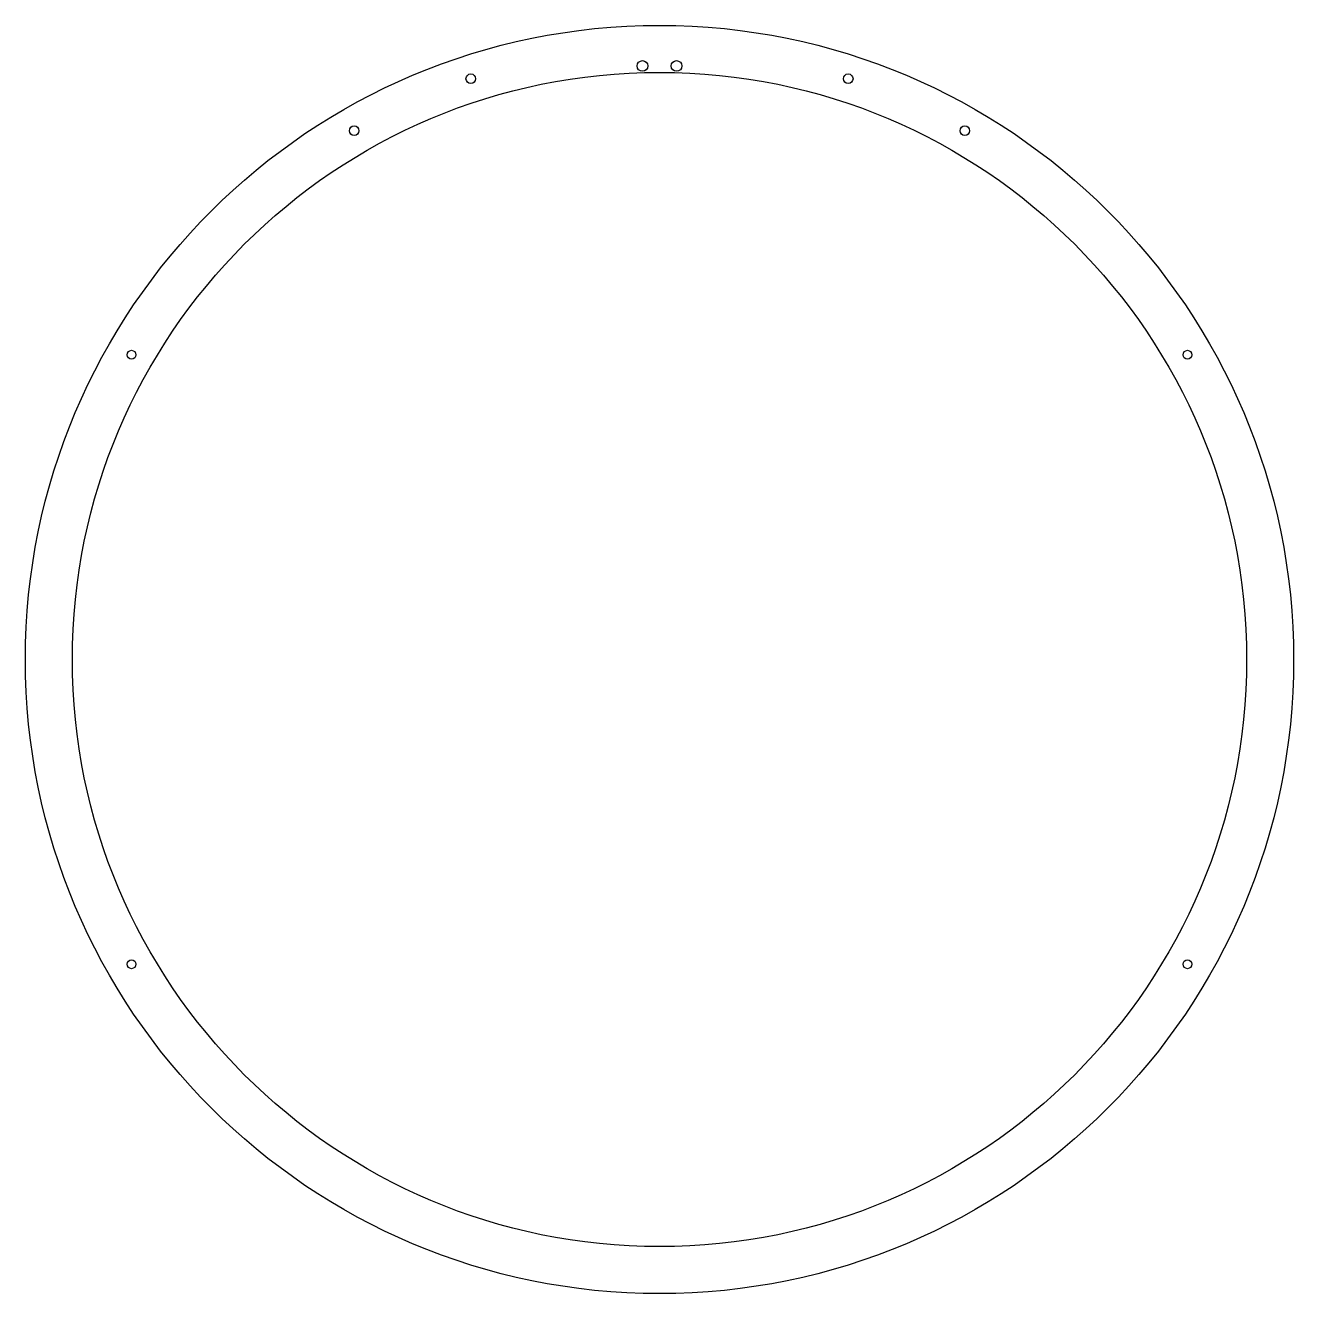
# Model space of a CAD drawing. Header units: millimetres. Extents: x 0 to 594, y 0 to 594.
import ezdxf

# ---------------------------------------------------------------- set-up
doc = ezdxf.new("R2010")
doc.units = ezdxf.units.MM

msp = doc.modelspace()

# ---------------------------------------------------------------- linework, layer by layer
for centre, radius in [((297, 297), 297), ((289, 575), 2.5), ((305, 575), 2.5), ((297, 297), 275), ((208.62, 569), 2.25), ((385.38, 569), 2.25), ((154, 544.68), 2.25), ((440, 544.68), 2.25), ((49.75, 439.75), 2.05), ((544.25, 439.75), 2.05), ((49.75, 154.25), 2.05), ((544.25, 154.25), 2.05)]:
    msp.add_circle(centre, radius)

doc.saveas('drawing.dxf')
